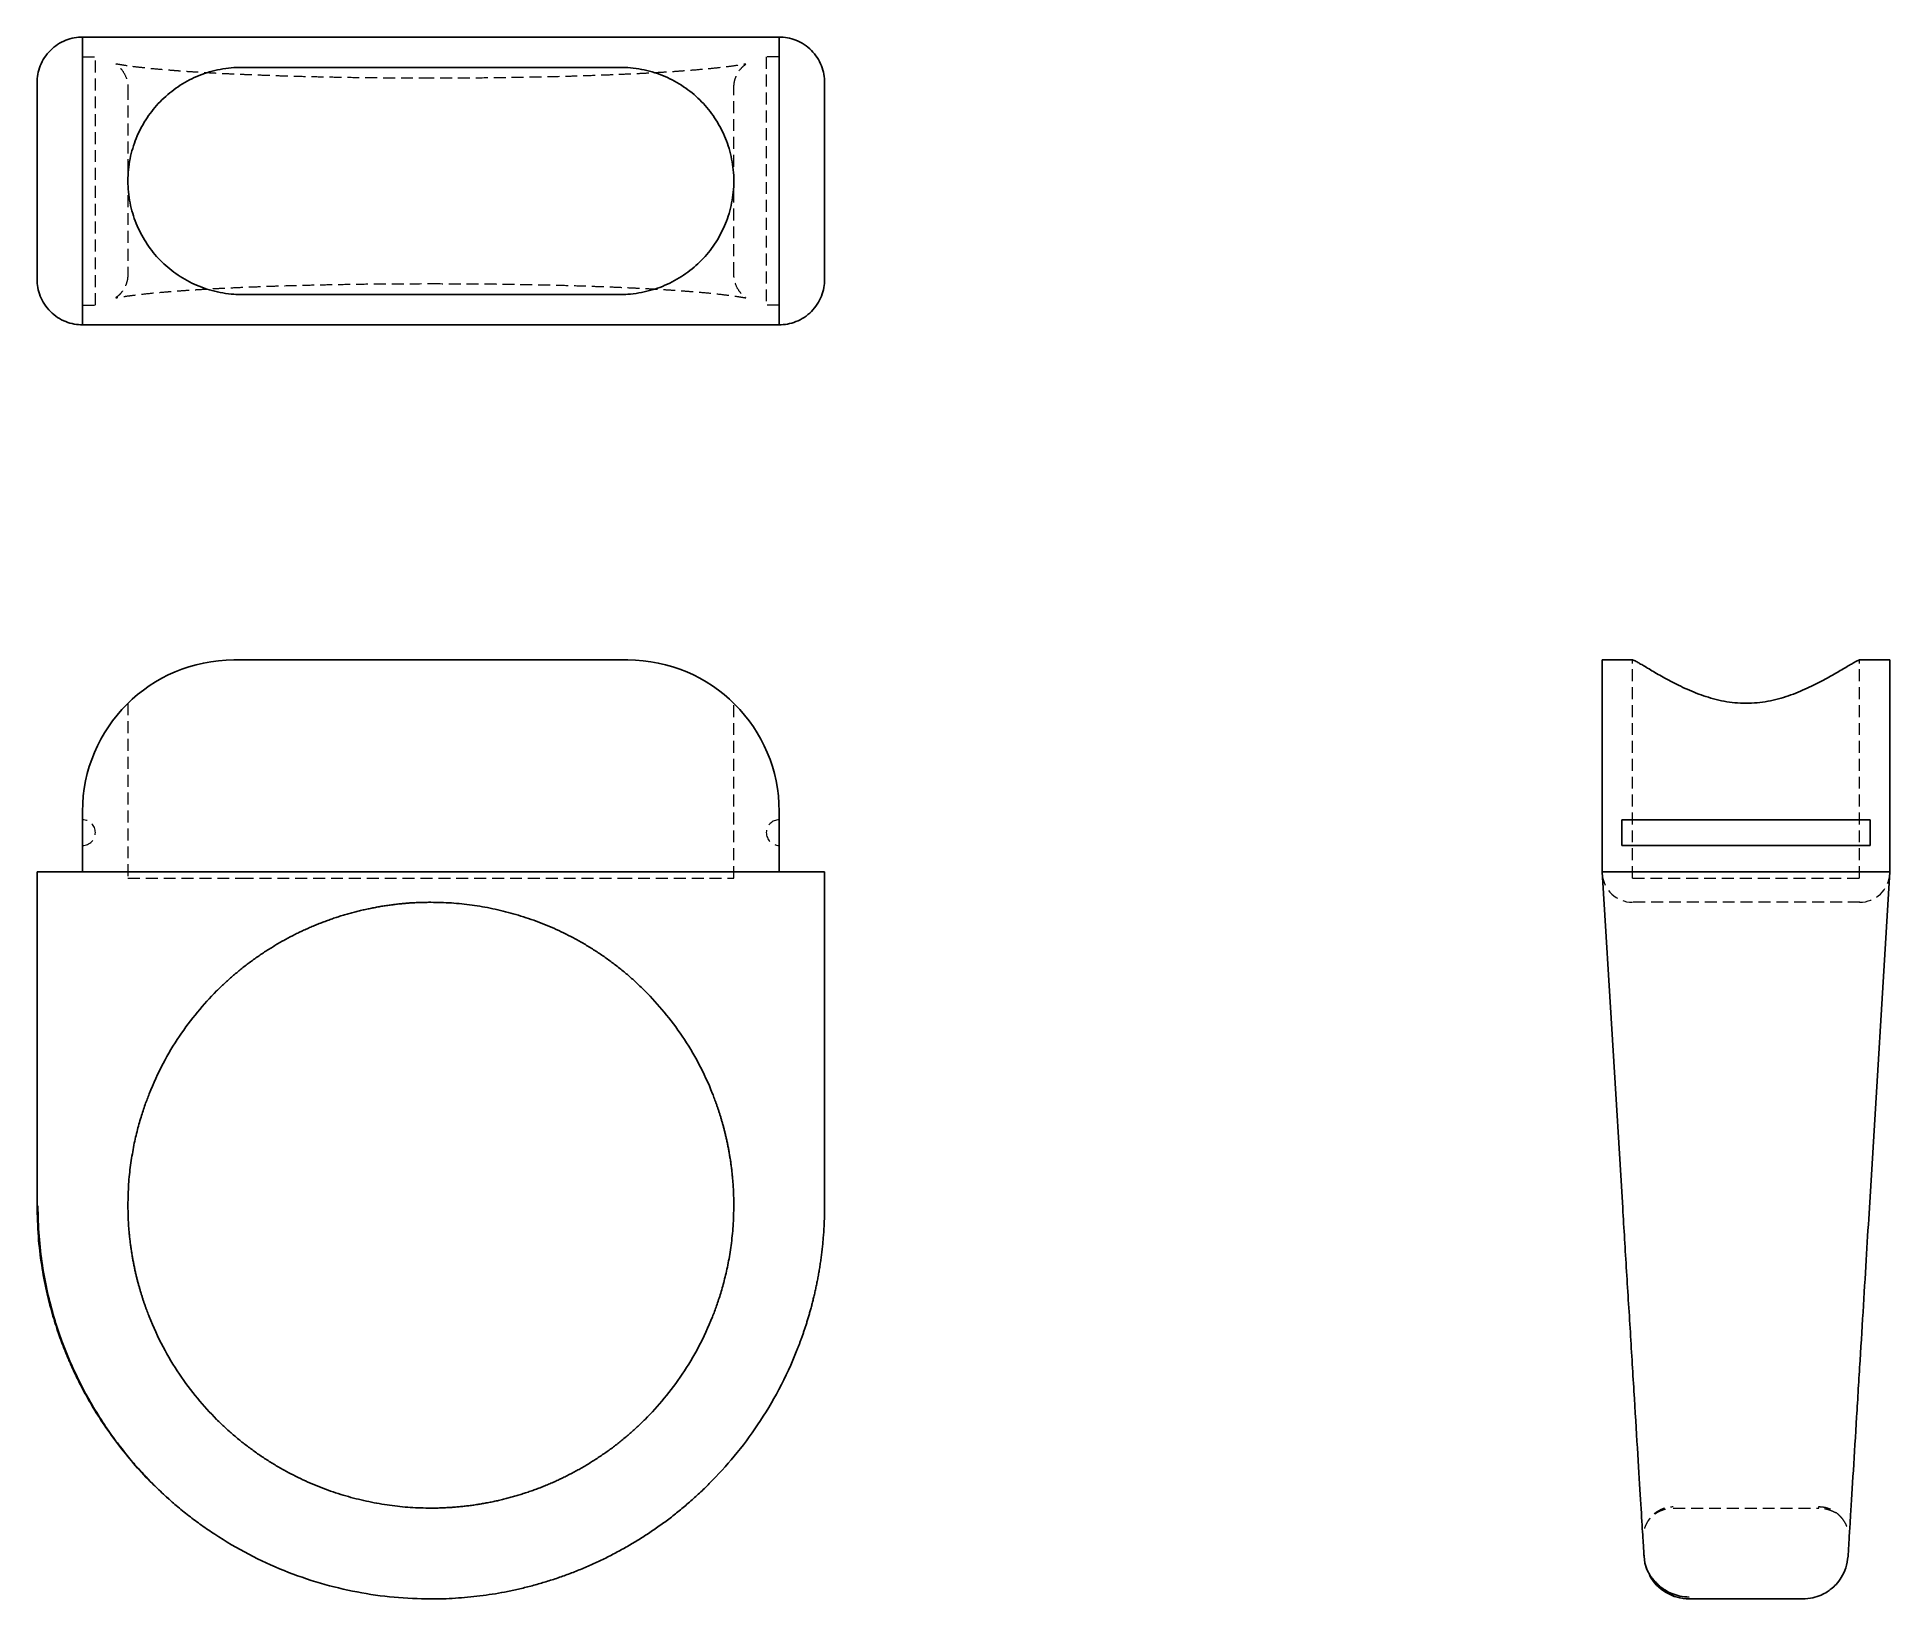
# Model space of a CAD drawing. Header units: millimetres. Extents: x 41 to 238, y 7 to 173.
import ezdxf

# ---------------------------------------------------------------- set-up
doc = ezdxf.new("R2010")
doc.units = ezdxf.units.MM
doc.linetypes.add('HIDDEN', pattern=[1.905, 1.27, -0.635])

msp = doc.modelspace()

# ---------------------------------------------------------------- linework, layer by layer
at = {"color": 7, "linetype": 'Continuous', "lineweight": 25}
for p, q in [((45.92, 142.68), (45.92, 173.32)), ((45.92, 173.32), (62.04, 173.32)), ((103.96, 173.32), (62.04, 173.32)), ((103.96, 173.32), (120.08, 173.32)), ((120.08, 173.32), (120.08, 142.68)), ((103.15, 170.09), (62.85, 170.09)), ((41.08, 168.47), (41.08, 147.53)), ((124.92, 147.53), (124.92, 168.47)), ((62.85, 145.91), (103.15, 145.91)), ((62.04, 142.68), (45.92, 142.68)), ((103.96, 142.68), (62.04, 142.68)), ((120.08, 142.68), (103.96, 142.68)), ((103.96, 107), (62.04, 107)), ((207.68, 107), (210.93, 107)), ((207.68, 90.88), (207.68, 107)), ((235.07, 107), (238.32, 107)), ((238.32, 107), (238.32, 90.88)), ((45.92, 90.88), (45.92, 84.43)), ((120.08, 84.43), (120.08, 90.88)), ((207.68, 84.43), (207.68, 90.88)), ((238.32, 90.88), (238.32, 84.43)), ((236.22, 89.99), (209.78, 89.99)), ((209.78, 87.25), (209.78, 89.99)), ((236.22, 87.25), (236.22, 89.99)), ((236.22, 87.25), (209.78, 87.25)), ((41.08, 48.96), (41.08, 84.43)), ((45.92, 84.43), (120.08, 84.43)), ((124.92, 84.43), (124.92, 48.96)), ((209.87, 48.66), (207.68, 84.43)), ((212.53, 84.43), (233.47, 84.43)), ((238.32, 84.43), (236.13, 48.66)), ((216.97, 7.04), (229.03, 7.04))]:
    msp.add_line(p, q, dxfattribs=at)
at = {"color": 7, "linetype": 'HIDDEN', "lineweight": 18}
for p, q in [((45.92, 171.22), (47.29, 171.22)), ((47.29, 144.78), (47.29, 171.22)), ((120.08, 171.22), (118.71, 171.22)), ((118.71, 171.22), (118.71, 144.78)), ((50.75, 167.92), (50.75, 148.08)), ((115.25, 148.08), (115.25, 167.92)), ((45.92, 144.78), (47.29, 144.78)), ((120.08, 144.78), (118.71, 144.78)), ((210.91, 83.78), (210.91, 107)), ((235.09, 83.78), (235.09, 107)), ((50.75, 102.4), (50.75, 83.78)), ((115.25, 83.78), (115.25, 102.4)), ((50.75, 83.78), (62.85, 83.78)), ((62.85, 83.78), (103.15, 83.78)), ((103.15, 83.78), (115.25, 83.78)), ((210.91, 83.78), (235.09, 83.78)), ((235.12, 81.2), (210.88, 81.2)), ((215.25, 16.71), (230.75, 16.71))]:
    msp.add_line(p, q, dxfattribs=at)
at = {"color": 7, "linetype": 'Continuous', "lineweight": 25, "flags": 128}
msp.add_lwpolyline([(212.43, 10.21), (212.24, 10.86), (212.14, 11.58)], dxfattribs=at)
at = {"color": 7, "linetype": 'Continuous', "lineweight": 25}
for centre, radius, start, end in [((62.85, 158), 12.09, 90, 93.8226), ((103.15, 158), 12.09, 86.1774, 90), ((62.85, 158), 12.09, 266.1774, 270), ((103.15, 158), 12.09, 270, 273.8226), ((62.04, 90.88), 16.12, 90, 180), ((103.96, 90.88), 16.12, 0, 90), ((216.97, 11.88), 4.84, 208.4, 270)]:
    msp.add_arc(centre, radius, start, end, dxfattribs=at)
at = {"color": 7, "linetype": 'HIDDEN', "lineweight": 18}
for centre, radius, start, end in [((45.92, 88.62), 1.37, 270, 90), ((120.08, 88.62), 1.37, 90, 270), ((210.91, 84.43), 3.22, 183.5, 270), ((235.09, 84.43), 3.22, 270, 356.5)]:
    msp.add_arc(centre, radius, start, end, dxfattribs=at)
at = {"color": 7, "linetype": 'Continuous', "lineweight": 25}
for points, knots in [([(45.92, 173.32), (45.35, 173.32), (44.73, 173.21), (43.84, 172.86), (43.55, 172.71), (42.99, 172.35), (42.73, 172.13), (42.26, 171.66), (42.05, 171.4), (41.69, 170.85), (41.54, 170.55), (41.18, 169.66), (41.08, 169.04), (41.08, 168.47)], [0, 0, 0, 0, 0.25, 0.25, 0.375, 0.375, 0.5, 0.5, 0.625, 0.625, 0.75, 0.75, 1, 1, 1, 1]), ([(124.92, 168.47), (124.92, 169.04), (124.82, 169.66), (124.46, 170.55), (124.31, 170.85), (123.95, 171.4), (123.74, 171.66), (123.27, 172.13), (123.01, 172.35), (122.45, 172.71), (122.16, 172.86), (121.27, 173.21), (120.65, 173.32), (120.08, 173.32)], [0, 0, 0, 0, 0.25, 0.25, 0.375, 0.375, 0.5, 0.5, 0.625, 0.625, 0.75, 0.75, 1, 1, 1, 1]), ([(62.04, 170.07), (61.25, 170.01), (60.48, 169.88), (59.35, 169.58), (58.98, 169.47), (58.26, 169.19), (57.9, 169.04), (56.88, 168.54), (56.24, 168.15), (55.04, 167.26), (54.49, 166.77), (53.74, 165.97), (53.51, 165.69), (53.06, 165.11), (52.84, 164.8), (52.25, 163.88), (51.92, 163.22), (51.5, 162.19), (51.37, 161.83), (51.15, 161.1), (51.06, 160.72), (50.91, 159.96), (50.85, 159.58), (50.77, 158.8), (50.75, 158.4), (50.75, 157.21), (50.83, 156.43), (51.06, 155.29), (51.15, 154.91), (51.37, 154.18), (51.49, 153.82), (51.77, 153.13), (51.93, 152.79), (52.27, 152.14), (52.45, 151.81), (53.05, 150.88), (53.49, 150.3), (54.24, 149.5), (54.5, 149.24), (55.05, 148.75), (55.34, 148.51), (56.24, 147.85), (56.87, 147.46), (57.89, 146.96), (58.24, 146.81), (58.97, 146.54), (59.34, 146.42), (60.47, 146.12), (61.25, 145.99), (62.04, 145.93)], [0, 0, 0, 0, 0.0625, 0.0625, 0.09375, 0.09375, 0.125, 0.125, 0.1875, 0.1875, 0.25, 0.25, 0.28125, 0.28125, 0.3125, 0.3125, 0.375, 0.375, 0.40625, 0.40625, 0.4375, 0.4375, 0.46875, 0.46875, 0.5, 0.5, 0.5625, 0.5625, 0.59375, 0.59375, 0.625, 0.625, 0.65625, 0.65625, 0.6875, 0.6875, 0.75, 0.75, 0.78125, 0.78125, 0.8125, 0.8125, 0.875, 0.875, 0.90625, 0.90625, 0.9375, 0.9375, 1, 1, 1, 1]), ([(103.96, 145.93), (104.75, 145.99), (105.52, 146.12), (106.65, 146.42), (107.02, 146.53), (107.74, 146.81), (108.1, 146.96), (109.12, 147.46), (109.76, 147.85), (110.96, 148.74), (111.51, 149.23), (112.26, 150.03), (112.49, 150.31), (112.94, 150.89), (113.16, 151.2), (113.75, 152.12), (114.08, 152.78), (114.5, 153.81), (114.63, 154.17), (114.85, 154.9), (114.94, 155.28), (115.09, 156.04), (115.15, 156.42), (115.23, 157.2), (115.25, 157.6), (115.25, 158.79), (115.17, 159.57), (114.94, 160.71), (114.85, 161.09), (114.63, 161.82), (114.51, 162.18), (114.23, 162.87), (114.07, 163.21), (113.73, 163.86), (113.55, 164.19), (112.95, 165.12), (112.51, 165.7), (111.76, 166.5), (111.5, 166.76), (110.95, 167.25), (110.66, 167.49), (109.76, 168.15), (109.13, 168.54), (108.11, 169.04), (107.76, 169.19), (107.03, 169.46), (106.66, 169.58), (105.53, 169.88), (104.75, 170.01), (103.96, 170.07)], [0, 0, 0, 0, 0.0625, 0.0625, 0.09375, 0.09375, 0.125, 0.125, 0.1875, 0.1875, 0.25, 0.25, 0.28125, 0.28125, 0.3125, 0.3125, 0.375, 0.375, 0.40625, 0.40625, 0.4375, 0.4375, 0.46875, 0.46875, 0.5, 0.5, 0.5625, 0.5625, 0.59375, 0.59375, 0.625, 0.625, 0.65625, 0.65625, 0.6875, 0.6875, 0.75, 0.75, 0.78125, 0.78125, 0.8125, 0.8125, 0.875, 0.875, 0.90625, 0.90625, 0.9375, 0.9375, 1, 1, 1, 1]), ([(41.08, 147.53), (41.08, 146.96), (41.18, 146.34), (41.54, 145.45), (41.69, 145.15), (42.05, 144.6), (42.26, 144.34), (42.73, 143.87), (42.99, 143.65), (43.55, 143.29), (43.84, 143.14), (44.73, 142.79), (45.35, 142.68), (45.92, 142.68)], [0, 0, 0, 0, 0.25, 0.25, 0.375, 0.375, 0.5, 0.5, 0.625, 0.625, 0.75, 0.75, 1, 1, 1, 1]), ([(120.08, 142.68), (120.65, 142.68), (121.27, 142.79), (122.16, 143.14), (122.45, 143.29), (123.01, 143.65), (123.27, 143.87), (123.74, 144.34), (123.95, 144.6), (124.31, 145.15), (124.46, 145.45), (124.82, 146.34), (124.92, 146.96), (124.92, 147.53)], [0, 0, 0, 0, 0.25, 0.25, 0.375, 0.375, 0.5, 0.5, 0.625, 0.625, 0.75, 0.75, 1, 1, 1, 1]), ([(210.93, 107), (210.99, 107), (211.12, 106.94), (211.42, 106.78), (211.53, 106.71), (211.81, 106.55), (211.96, 106.46), (212.46, 106.17), (212.85, 105.93), (213.74, 105.41), (214.23, 105.13), (215.03, 104.7), (215.31, 104.56), (215.89, 104.27), (216.2, 104.12), (217.12, 103.7), (217.78, 103.43), (218.81, 103.08), (219.17, 102.97), (219.9, 102.77), (220.28, 102.68), (221.04, 102.54), (221.42, 102.49), (222.2, 102.41), (222.6, 102.39), (223.79, 102.39), (224.57, 102.47), (225.71, 102.68), (226.09, 102.77), (226.82, 102.96), (227.18, 103.07), (227.87, 103.31), (228.21, 103.44), (228.86, 103.7), (229.19, 103.84), (230.12, 104.27), (230.7, 104.56), (231.5, 104.99), (231.76, 105.13), (232.25, 105.41), (232.49, 105.55), (233.15, 105.93), (233.54, 106.17), (234.04, 106.46), (234.19, 106.55), (234.46, 106.71), (234.58, 106.78), (234.88, 106.94), (235.01, 107), (235.07, 107)], [0, 0, 0, 0, 0.0625, 0.0625, 0.09375, 0.09375, 0.125, 0.125, 0.1875, 0.1875, 0.25, 0.25, 0.28125, 0.28125, 0.3125, 0.3125, 0.375, 0.375, 0.40625, 0.40625, 0.4375, 0.4375, 0.46875, 0.46875, 0.5, 0.5, 0.5625, 0.5625, 0.59375, 0.59375, 0.625, 0.625, 0.65625, 0.65625, 0.6875, 0.6875, 0.75, 0.75, 0.78125, 0.78125, 0.8125, 0.8125, 0.875, 0.875, 0.90625, 0.90625, 0.9375, 0.9375, 1, 1, 1, 1]), ([(41.08, 84.43), (41.08, 84.43), (41.18, 84.43), (41.54, 84.43), (41.69, 84.43), (42.05, 84.43), (42.26, 84.43), (42.73, 84.43), (42.99, 84.43), (43.55, 84.43), (43.84, 84.43), (44.73, 84.43), (45.35, 84.43), (45.92, 84.43)], [0, 0, 0, 0, 0.25, 0.25, 0.375, 0.375, 0.5, 0.5, 0.625, 0.625, 0.75, 0.75, 1, 1, 1, 1]), ([(120.08, 84.43), (120.65, 84.43), (121.27, 84.43), (122.16, 84.43), (122.45, 84.43), (123.01, 84.43), (123.27, 84.43), (123.74, 84.43), (123.95, 84.43), (124.31, 84.43), (124.46, 84.43), (124.82, 84.43), (124.92, 84.43), (124.92, 84.43)], [0, 0, 0, 0, 0.25, 0.25, 0.375, 0.375, 0.5, 0.5, 0.625, 0.625, 0.75, 0.75, 1, 1, 1, 1]), ([(207.68, 84.43), (207.68, 84.43), (207.79, 84.43), (208.14, 84.43), (208.29, 84.43), (208.65, 84.43), (208.87, 84.43), (209.34, 84.43), (209.6, 84.43), (210.15, 84.43), (210.45, 84.43), (211.34, 84.43), (211.96, 84.43), (212.53, 84.43)], [0, 0, 0, 0, 0.25, 0.25, 0.375, 0.375, 0.5, 0.5, 0.625, 0.625, 0.75, 0.75, 1, 1, 1, 1]), ([(233.47, 84.43), (234.04, 84.43), (234.66, 84.43), (235.55, 84.43), (235.85, 84.43), (236.4, 84.43), (236.66, 84.43), (237.13, 84.43), (237.35, 84.43), (237.71, 84.43), (237.86, 84.43), (238.21, 84.43), (238.32, 84.43), (238.32, 84.43)], [0, 0, 0, 0, 0.25, 0.25, 0.375, 0.375, 0.5, 0.5, 0.625, 0.625, 0.75, 0.75, 1, 1, 1, 1]), ([(83, 81.2), (82.83, 81.2), (82.48, 81.2), (81.96, 81.19), (81.43, 81.17), (80.91, 81.14), (80.38, 81.1), (79.86, 81.05), (79.33, 81), (78.81, 80.93), (78.28, 80.86), (77.75, 80.78), (77.23, 80.68), (76.7, 80.58), (76.18, 80.47), (75.65, 80.36), (75.13, 80.23), (74.6, 80.09), (74.08, 79.95), (73.56, 79.79), (73.04, 79.63), (72.52, 79.46), (72.01, 79.27), (71.49, 79.08), (70.98, 78.88), (70.47, 78.67), (69.96, 78.45), (69.46, 78.22), (68.96, 77.99), (68.46, 77.74), (67.96, 77.48), (67.47, 77.22), (66.98, 76.95), (66.5, 76.66), (66.02, 76.37), (65.54, 76.07), (65.07, 75.76), (64.6, 75.44), (64.13, 75.11), (63.67, 74.77), (63.22, 74.43), (62.77, 74.07), (62.33, 73.71), (61.89, 73.34), (61.46, 72.95), (61.03, 72.56), (60.61, 72.17), (59.61, 71.19), (58.08, 69.5), (56.16, 66.93), (54.42, 64.03), (53.37, 61.74), (52.8, 60.25), (52.58, 59.65), (52.36, 59), (52.14, 58.31), (51.92, 57.57), (51.72, 56.79), (51.52, 55.97), (51.34, 55.1), (51.18, 54.18), (51.03, 53.22), (50.91, 52.22), (50.82, 51.17), (50.77, 50.08), (50.76, 49.34), (50.75, 48.96)], [0, 0, 0, 0, 0.010277, 0.020579, 0.030907, 0.041261, 0.051642, 0.062048, 0.07248, 0.082938, 0.093422, 0.103931, 0.114467, 0.125029, 0.135617, 0.146231, 0.156871, 0.167538, 0.17823, 0.188948, 0.199692, 0.210463, 0.22126, 0.232082, 0.242931, 0.253806, 0.264707, 0.275635, 0.286588, 0.297568, 0.308574, 0.319607, 0.330665, 0.34175, 0.352861, 0.363998, 0.375162, 0.386351, 0.397568, 0.40881, 0.420079, 0.431374, 0.442695, 0.454043, 0.465417, 0.476818, 0.488245, 0.499698, 0.559627, 0.622945, 0.689653, 0.759751, 0.771649, 0.784356, 0.797872, 0.812199, 0.827335, 0.843281, 0.860037, 0.877602, 0.895978, 0.915163, 0.935157, 0.955962, 0.977576, 1, 1, 1, 1]), ([(115.25, 48.96), (115.24, 49.14), (115.24, 49.51), (115.23, 50.05), (115.21, 50.58), (115.18, 51.11), (115.14, 51.62), (115.09, 52.12), (115.04, 52.62), (114.98, 53.1), (114.92, 53.57), (114.84, 54.03), (114.77, 54.48), (114.69, 54.92), (114.61, 55.35), (114.52, 55.77), (114.43, 56.18), (114.33, 56.58), (114.24, 56.97), (114.14, 57.35), (114.03, 57.71), (113.93, 58.07), (113.83, 58.42), (113.72, 58.75), (113.62, 59.08), (113.51, 59.4), (113.4, 59.7), (113.3, 60), (113.19, 60.28), (113.09, 60.56), (112.59, 61.84), (111.58, 64.03), (109.84, 66.93), (107.92, 69.5), (106.24, 71.34), (104.94, 72.6), (104.04, 73.41), (103.11, 74.17), (102.16, 74.9), (101.2, 75.59), (100.21, 76.24), (99.2, 76.85), (98.18, 77.42), (97.14, 77.95), (96.09, 78.44), (95.02, 78.89), (93.95, 79.29), (92.87, 79.66), (91.78, 79.99), (90.69, 80.28), (89.59, 80.53), (88.49, 80.74), (87.39, 80.91), (86.29, 81.04), (85.19, 81.14), (84.09, 81.19), (83.36, 81.2), (83, 81.2)], [0, 0, 0, 0, 0.010927, 0.021664, 0.032214, 0.042574, 0.052746, 0.062729, 0.072523, 0.082129, 0.091546, 0.100774, 0.109814, 0.118665, 0.127327, 0.1358, 0.144085, 0.152181, 0.160088, 0.167807, 0.175337, 0.182678, 0.189831, 0.196795, 0.20357, 0.210156, 0.216554, 0.222763, 0.228784, 0.234615, 0.240258, 0.310354, 0.377062, 0.440382, 0.500315, 0.524232, 0.548033, 0.571719, 0.59529, 0.618746, 0.642087, 0.665314, 0.688425, 0.711422, 0.734305, 0.757072, 0.779726, 0.802266, 0.824691, 0.847002, 0.8692, 0.891284, 0.913254, 0.93511, 0.956853, 0.978483, 1, 1, 1, 1]), ([(53.89, 18.81), (53.71, 18.98), (52.9, 19.74), (51.53, 21.23), (49.81, 23.31), (48.26, 25.46), (46.88, 27.64), (45.99, 29.25), (45.45, 30.33), (45.19, 30.85), (44.95, 31.37), (44.71, 31.9), (44.47, 32.44), (44.24, 32.98), (43.86, 33.93), (43.31, 35.4), (42.65, 37.5), (42.04, 39.91), (41.53, 42.65), (41.16, 45.7), (41.11, 47.84), (41.08, 48.96)], [0, 0, 0, 0, 0.021856, 0.099257, 0.179601, 0.262889, 0.33513, 0.409449, 0.426421, 0.443497, 0.460679, 0.477965, 0.495355, 0.512851, 0.530451, 0.587176, 0.652515, 0.726468, 0.809033, 0.900211, 1, 1, 1, 1]), ([(41.16, 48.9), (41.19, 47.82), (41.24, 45.7), (41.61, 42.61), (42.16, 39.72), (42.86, 37.02), (43.75, 34.33), (44.83, 31.7), (46.08, 29.16), (47.37, 26.93), (48.65, 24.97), (49.89, 23.28), (51.05, 21.84), (52.11, 20.64), (53.05, 19.65), (53.84, 18.85), (54.47, 18.25), (54.93, 17.82), (55.18, 17.61), (55.27, 17.52)], [0, 0, 0, 0, 0.091788, 0.1791591, 0.2621195, 0.3406716, 0.4148198, 0.5013155, 0.5809392, 0.6536952, 0.7195848, 0.7786085, 0.8307677, 0.8760653, 0.9145057, 0.9460946, 0.9708431, 0.9887816, 1, 1, 1, 1]), ([(50.75, 48.96), (50.76, 48.77), (50.76, 48.41), (50.77, 47.87), (50.79, 47.33), (50.82, 46.81), (50.86, 46.3), (50.91, 45.79), (50.96, 45.3), (51.02, 44.82), (51.08, 44.35), (51.16, 43.88), (51.23, 43.43), (51.31, 42.99), (51.39, 42.56), (51.48, 42.14), (51.57, 41.73), (51.67, 41.34), (51.76, 40.95), (51.86, 40.57), (51.97, 40.2), (52.07, 39.85), (52.17, 39.5), (52.28, 39.16), (52.38, 38.84), (52.49, 38.52), (52.6, 38.21), (52.7, 37.92), (52.81, 37.63), (52.91, 37.36), (53.41, 36.08), (54.42, 33.89), (56.16, 30.99), (58.08, 28.41), (59.76, 26.57), (61.06, 25.31), (61.96, 24.51), (62.89, 23.74), (63.84, 23.02), (64.8, 22.33), (65.79, 21.68), (66.8, 21.07), (67.82, 20.5), (68.86, 19.97), (69.91, 19.48), (70.98, 19.03), (72.05, 18.62), (73.13, 18.25), (74.22, 17.92), (75.31, 17.64), (76.41, 17.39), (77.51, 17.18), (78.61, 17.01), (79.71, 16.87), (80.81, 16.78), (81.91, 16.72), (82.64, 16.72), (83, 16.71)], [0, 0, 0, 0, 0.010927, 0.021664, 0.032214, 0.042574, 0.052746, 0.062729, 0.072523, 0.082129, 0.091546, 0.100774, 0.109814, 0.118665, 0.127327, 0.1358, 0.144085, 0.152181, 0.160088, 0.167807, 0.175337, 0.182678, 0.189831, 0.196795, 0.20357, 0.210156, 0.216554, 0.222763, 0.228784, 0.234615, 0.240258, 0.310354, 0.377062, 0.440382, 0.500315, 0.524232, 0.548033, 0.571719, 0.59529, 0.618746, 0.642087, 0.665314, 0.688425, 0.711422, 0.734305, 0.757072, 0.779726, 0.802266, 0.824691, 0.847002, 0.8692, 0.891284, 0.913254, 0.93511, 0.956853, 0.978483, 1, 1, 1, 1]), ([(83, 16.71), (83.17, 16.71), (83.52, 16.71), (84.04, 16.73), (84.57, 16.75), (85.09, 16.78), (85.62, 16.82), (86.14, 16.86), (86.67, 16.92), (87.19, 16.98), (87.72, 17.06), (88.25, 17.14), (88.77, 17.23), (89.3, 17.33), (89.82, 17.44), (90.35, 17.56), (90.87, 17.69), (91.4, 17.82), (91.92, 17.97), (92.44, 18.12), (92.96, 18.29), (93.48, 18.46), (93.99, 18.64), (94.51, 18.83), (95.02, 19.03), (95.53, 19.24), (96.04, 19.46), (96.54, 19.69), (97.04, 19.93), (97.54, 20.18), (98.04, 20.43), (98.53, 20.7), (99.02, 20.97), (99.5, 21.25), (99.98, 21.55), (100.46, 21.85), (100.93, 22.16), (101.4, 22.48), (101.87, 22.81), (102.33, 23.14), (102.78, 23.49), (103.23, 23.84), (103.67, 24.21), (104.11, 24.58), (104.54, 24.96), (104.97, 25.35), (105.39, 25.75), (106.39, 26.73), (107.92, 28.41), (109.84, 30.99), (111.58, 33.89), (112.63, 36.17), (113.2, 37.66), (113.42, 38.27), (113.64, 38.91), (113.86, 39.61), (114.08, 40.34), (114.28, 41.12), (114.48, 41.95), (114.66, 42.82), (114.82, 43.73), (114.97, 44.69), (115.09, 45.7), (115.18, 46.75), (115.23, 47.84), (115.24, 48.58), (115.25, 48.96)], [0, 0, 0, 0, 0.0102765, 0.0205789, 0.0309072, 0.0412614, 0.0516415, 0.0620476, 0.0724796, 0.0829376, 0.0934215, 0.1039315, 0.1144674, 0.1250293, 0.1356173, 0.1462313, 0.1568714, 0.1675375, 0.1782297, 0.188948, 0.1996924, 0.2104629, 0.2212595, 0.2320823, 0.2429312, 0.2538062, 0.2647075, 0.2756349, 0.2865885, 0.2975683, 0.3085743, 0.3196065, 0.330665, 0.3417498, 0.3528608, 0.363998, 0.3751615, 0.3863514, 0.3975675, 0.4088099, 0.4200787, 0.4313738, 0.4426952, 0.454043, 0.4654172, 0.4768177, 0.4882446, 0.4996979, 0.5596266, 0.6229447, 0.6896529, 0.7597514, 0.7716486, 0.7843556, 0.7978723, 0.8121988, 0.827335, 0.843281, 0.8600368, 0.8776023, 0.8959776, 0.9151626, 0.9351574, 0.9559619, 0.9775761, 1, 1, 1, 1]), ([(124.92, 48.96), (124.92, 48.73), (124.92, 48.29), (124.9, 47.63), (124.87, 46.98), (124.84, 46.34), (124.79, 45.71), (124.74, 45.09), (124.68, 44.49), (124.61, 43.9), (124.54, 43.32), (124.46, 42.75), (124.37, 42.19), (124.28, 41.64), (124.18, 41.11), (124.08, 40.59), (123.97, 40.08), (123.86, 39.58), (123.74, 39.1), (123.63, 38.62), (123.51, 38.16), (123.38, 37.71), (123.26, 37.27), (123.13, 36.85), (123.01, 36.43), (122.88, 36.03), (122.75, 35.64), (122.62, 35.26), (122.49, 34.89), (122.36, 34.53), (122.23, 34.19), (122.1, 33.85), (121.46, 32.2), (120.15, 29.37), (117.89, 25.59), (115.39, 22.25), (113.25, 19.89), (111.61, 18.31), (110.54, 17.35), (109.45, 16.42), (108.33, 15.54), (107.18, 14.71), (106.01, 13.91), (104.82, 13.16), (103.62, 12.45), (102.39, 11.79), (101.15, 11.16), (99.9, 10.59), (98.63, 10.05), (97.35, 9.56), (96.06, 9.12), (94.77, 8.72), (93.47, 8.36), (92.16, 8.04), (90.85, 7.77), (89.54, 7.54), (88.23, 7.36), (86.92, 7.22), (85.61, 7.11), (84.3, 7.05), (83.43, 7.04), (83, 7.04)], [0, 0, 0, 0, 0.010223, 0.020281, 0.030175, 0.039903, 0.049466, 0.058864, 0.068096, 0.077164, 0.086067, 0.094805, 0.103378, 0.111785, 0.120028, 0.128105, 0.136018, 0.143765, 0.151348, 0.158765, 0.166017, 0.173105, 0.180027, 0.186784, 0.193376, 0.199803, 0.206065, 0.212162, 0.218094, 0.22386, 0.229462, 0.234899, 0.24017, 0.310248, 0.376943, 0.440256, 0.500186, 0.522115, 0.543947, 0.565683, 0.587322, 0.608866, 0.630314, 0.651665, 0.672921, 0.69408, 0.715144, 0.736112, 0.756984, 0.777761, 0.798441, 0.819027, 0.839516, 0.85991, 0.880209, 0.900412, 0.92052, 0.940533, 0.96045, 0.980273, 1, 1, 1, 1]), ([(212.14, 11.58), (212.14, 11.58), (212.13, 11.77), (212.08, 12.62), (212.03, 13.28), (211.92, 15.09), (211.85, 16.24), (211.68, 19.01), (211.59, 20.63), (211.36, 24.25), (211.24, 26.25), (210.98, 30.49), (210.85, 32.73), (210.57, 37.3), (210.42, 39.62), (210.14, 44.21), (210, 46.48), (209.87, 48.66)], [0, 0, 0, 0, 0.125, 0.125, 0.25, 0.25, 0.375, 0.375, 0.5, 0.5, 0.625, 0.625, 0.75, 0.75, 0.875, 0.875, 1, 1, 1, 1]), ([(236.13, 48.66), (236.03, 47.12), (235.93, 45.48), (235.72, 42.01), (235.61, 40.18), (235.38, 36.38), (235.26, 34.41), (235.01, 30.42), (234.89, 28.39), (234.65, 24.44), (234.53, 22.51), (234.31, 18.94), (234.21, 17.31), (234.09, 15.26), (234.05, 14.64), (233.98, 13.56), (233.95, 13.1), (233.91, 12.35), (233.89, 12.06), (233.87, 11.68), (233.86, 11.58), (233.86, 11.58)], [0, 0, 0, 0, 0.125, 0.125, 0.25, 0.25, 0.375, 0.375, 0.5, 0.5, 0.625, 0.625, 0.75, 0.75, 0.8125, 0.8125, 0.875, 0.875, 0.9375, 0.9375, 1, 1, 1, 1]), ([(83, 7.04), (81.69, 7.07), (79.06, 7.15), (75.12, 7.73), (71.2, 8.66), (67.33, 10), (63.56, 11.74), (60.67, 13.44), (58.59, 14.87), (57.22, 15.89), (55.95, 16.92), (55.15, 17.64), (54.78, 17.97)], [0, 0, 0, 0, 0.1264941, 0.2548103, 0.3849521, 0.5169226, 0.6507248, 0.7863616, 0.8411503, 0.8962334, 0.9516112, 1, 1, 1, 1]), ([(212.27, 10.74), (212.31, 10.58), (212.38, 10.31), (212.57, 9.9), (212.8, 9.52), (213.04, 9.2), (213.26, 8.94), (213.43, 8.76), (213.65, 8.54), (213.97, 8.26), (214.45, 7.92), (215.12, 7.58), (215.98, 7.3), (216.62, 7.26), (216.96, 7.24)], [0, 0, 0, 0, 0.160437, 0.293457, 0.399532, 0.480583, 0.513411, 0.542706, 0.572988, 0.621209, 0.689823, 0.777716, 0.882467, 1, 1, 1, 1]), ([(229.03, 7.04), (229.4, 7.06), (230.07, 7.11), (230.94, 7.41), (231.59, 7.75), (232.12, 8.14), (232.65, 8.63), (233.2, 9.36), (233.69, 10.36), (233.8, 11.16), (233.86, 11.58)], [0, 0, 0, 0, 0.149332, 0.276798, 0.376413, 0.450256, 0.545244, 0.671825, 0.826032, 1, 1, 1, 1])]:
    msp.add_open_spline(points, degree=3, knots=knots, dxfattribs=at)
at = {"color": 7, "linetype": 'HIDDEN', "lineweight": 18}
for points, knots in [([(83, 168.93), (81.93, 168.94), (79.84, 168.94), (76.83, 168.96), (74.05, 169), (71.5, 169.05), (69.2, 169.1), (67.13, 169.16), (65.28, 169.23), (63.6, 169.29), (62.07, 169.36), (60.69, 169.42), (59.45, 169.49), (58.27, 169.56), (57.13, 169.63), (56.04, 169.71), (54.74, 169.81), (53.29, 169.94), (51.85, 170.1), (50.73, 170.24), (50.1, 170.34), (49.76, 170.4), (49.59, 170.43), (49.48, 170.44), (49.43, 170.45), (49.68, 170.28), (50.14, 169.84), (50.52, 169.18), (50.72, 168.49), (50.74, 168.11), (50.75, 167.92)], [0, 0, 0, 0, 0.058092, 0.112835, 0.164233, 0.212287, 0.257001, 0.298373, 0.336402, 0.371088, 0.406633, 0.437808, 0.466949, 0.496563, 0.526649, 0.557205, 0.588229, 0.643628, 0.700246, 0.754152, 0.803765, 0.826964, 0.849088, 0.870142, 0.890486, 0.912859, 0.938512, 0.967757, 0.983593, 1, 1, 1, 1]), ([(115.25, 167.92), (115.26, 168.11), (115.28, 168.49), (115.48, 169.18), (115.86, 169.84), (116.32, 170.28), (116.57, 170.45), (116.52, 170.44), (116.41, 170.43), (116.24, 170.4), (115.9, 170.34), (115.27, 170.24), (114.15, 170.1), (112.71, 169.94), (111.26, 169.81), (109.96, 169.71), (108.87, 169.63), (107.73, 169.56), (106.56, 169.49), (105.31, 169.42), (103.93, 169.36), (102.4, 169.29), (100.72, 169.23), (98.87, 169.16), (96.8, 169.1), (94.5, 169.05), (91.95, 169), (89.17, 168.96), (86.16, 168.94), (84.07, 168.94), (83, 168.93)], [0, 0, 0, 0, 0.016407, 0.032243, 0.061488, 0.087141, 0.109514, 0.129858, 0.150912, 0.173036, 0.196235, 0.245848, 0.299754, 0.356372, 0.411771, 0.442795, 0.473351, 0.503437, 0.533051, 0.562192, 0.593367, 0.628912, 0.663598, 0.701627, 0.742999, 0.787713, 0.835767, 0.887165, 0.941908, 1, 1, 1, 1]), ([(50.75, 148.08), (50.74, 147.89), (50.72, 147.51), (50.52, 146.82), (50.14, 146.16), (49.68, 145.72), (49.43, 145.55), (49.48, 145.56), (49.59, 145.57), (49.76, 145.6), (50.1, 145.66), (50.73, 145.76), (51.85, 145.9), (53.29, 146.06), (54.74, 146.19), (56.04, 146.29), (57.13, 146.37), (58.27, 146.44), (59.45, 146.51), (60.69, 146.58), (62.07, 146.64), (63.6, 146.71), (65.28, 146.77), (67.13, 146.84), (69.2, 146.9), (71.5, 146.95), (74.05, 147), (76.83, 147.04), (79.84, 147.06), (81.93, 147.06), (83, 147.07)], [0, 0, 0, 0, 0.016407, 0.032243, 0.061488, 0.087141, 0.109514, 0.129858, 0.150912, 0.173036, 0.196235, 0.245848, 0.299754, 0.356372, 0.411771, 0.442795, 0.473351, 0.503437, 0.533051, 0.562192, 0.593367, 0.628912, 0.663598, 0.701627, 0.742999, 0.787713, 0.835767, 0.887165, 0.941908, 1, 1, 1, 1]), ([(83, 147.07), (84.07, 147.06), (86.16, 147.06), (89.17, 147.04), (91.95, 147), (94.5, 146.95), (96.8, 146.9), (98.87, 146.84), (100.72, 146.77), (102.4, 146.71), (103.93, 146.64), (105.31, 146.58), (106.56, 146.51), (107.73, 146.44), (108.87, 146.37), (109.96, 146.29), (111.26, 146.19), (112.71, 146.06), (114.15, 145.9), (115.27, 145.76), (115.9, 145.66), (116.24, 145.6), (116.41, 145.57), (116.52, 145.56), (116.57, 145.55), (116.32, 145.72), (115.86, 146.16), (115.48, 146.82), (115.28, 147.51), (115.26, 147.89), (115.25, 148.08)], [0, 0, 0, 0, 0.058092, 0.112835, 0.164233, 0.212287, 0.257001, 0.298373, 0.336402, 0.371088, 0.406633, 0.437808, 0.466949, 0.496563, 0.526649, 0.557205, 0.588229, 0.643628, 0.700246, 0.754152, 0.803765, 0.826964, 0.849088, 0.870142, 0.890486, 0.912859, 0.938512, 0.967757, 0.983593, 1, 1, 1, 1]), ([(212.2, 14.53), (212.23, 14.61), (212.29, 14.77), (212.44, 15.12), (212.67, 15.5), (213, 15.91), (213.43, 16.29), (213.97, 16.61), (214.58, 16.83), (215.02, 16.85), (215.24, 16.87)], [0, 0, 0, 0, 0.149157, 0.285167, 0.411215, 0.530983, 0.647978, 0.764701, 0.882155, 1, 1, 1, 1]), ([(212.2, 14.53), (212.23, 14.61), (212.28, 14.75), (212.4, 15.02), (212.52, 15.24), (212.63, 15.41), (212.76, 15.58), (212.9, 15.74), (213.06, 15.9), (213.32, 16.11), (213.69, 16.34), (214.17, 16.55), (214.48, 16.62), (214.65, 16.66)], [0, 0, 0, 0, 0.157736, 0.280763, 0.331867, 0.378025, 0.421411, 0.464527, 0.509817, 0.55931, 0.676039, 0.821976, 1, 1, 1, 1]), ([(230.75, 16.71), (230.75, 16.71), (230.75, 16.72), (230.76, 16.87), (230.76, 16.87)], [0, 0, 0, 0, 0.952014, 1, 1, 1, 1]), ([(230.76, 16.87), (230.93, 16.86), (231.29, 16.84), (231.81, 16.69), (232.3, 16.45), (232.74, 16.13), (233.12, 15.75), (233.42, 15.34), (233.58, 15.06), (233.63, 14.93), (233.64, 14.93)], [0, 0, 0, 0, 0.11482, 0.235721, 0.364617, 0.503229, 0.653333, 0.816858, 0.995844, 1, 1, 1, 1]), ([(231.35, 16.66), (231.48, 16.63), (231.7, 16.58), (232.09, 16.45), (232.42, 16.29), (232.67, 16.12), (232.85, 15.98), (233.01, 15.83), (233.23, 15.6), (233.46, 15.27), (233.67, 14.88), (233.75, 14.66), (233.8, 14.53)], [0, 0, 0, 0, 0.163183, 0.294965, 0.400812, 0.447253, 0.491648, 0.536206, 0.583162, 0.691393, 0.828183, 1, 1, 1, 1]), ([(213.41, 8.78), (213.45, 8.74), (213.57, 8.6), (213.8, 8.37), (214.11, 8.1), (214.53, 7.78), (215.09, 7.45), (215.8, 7.17), (216.29, 7.1), (216.55, 7.06)], [0, 0, 0, 0, 0.03413, 0.10691, 0.200387, 0.315721, 0.504257, 0.732626, 1, 1, 1, 1])]:
    msp.add_open_spline(points, degree=3, knots=knots, dxfattribs=at)

doc.saveas('drawing.dxf')
